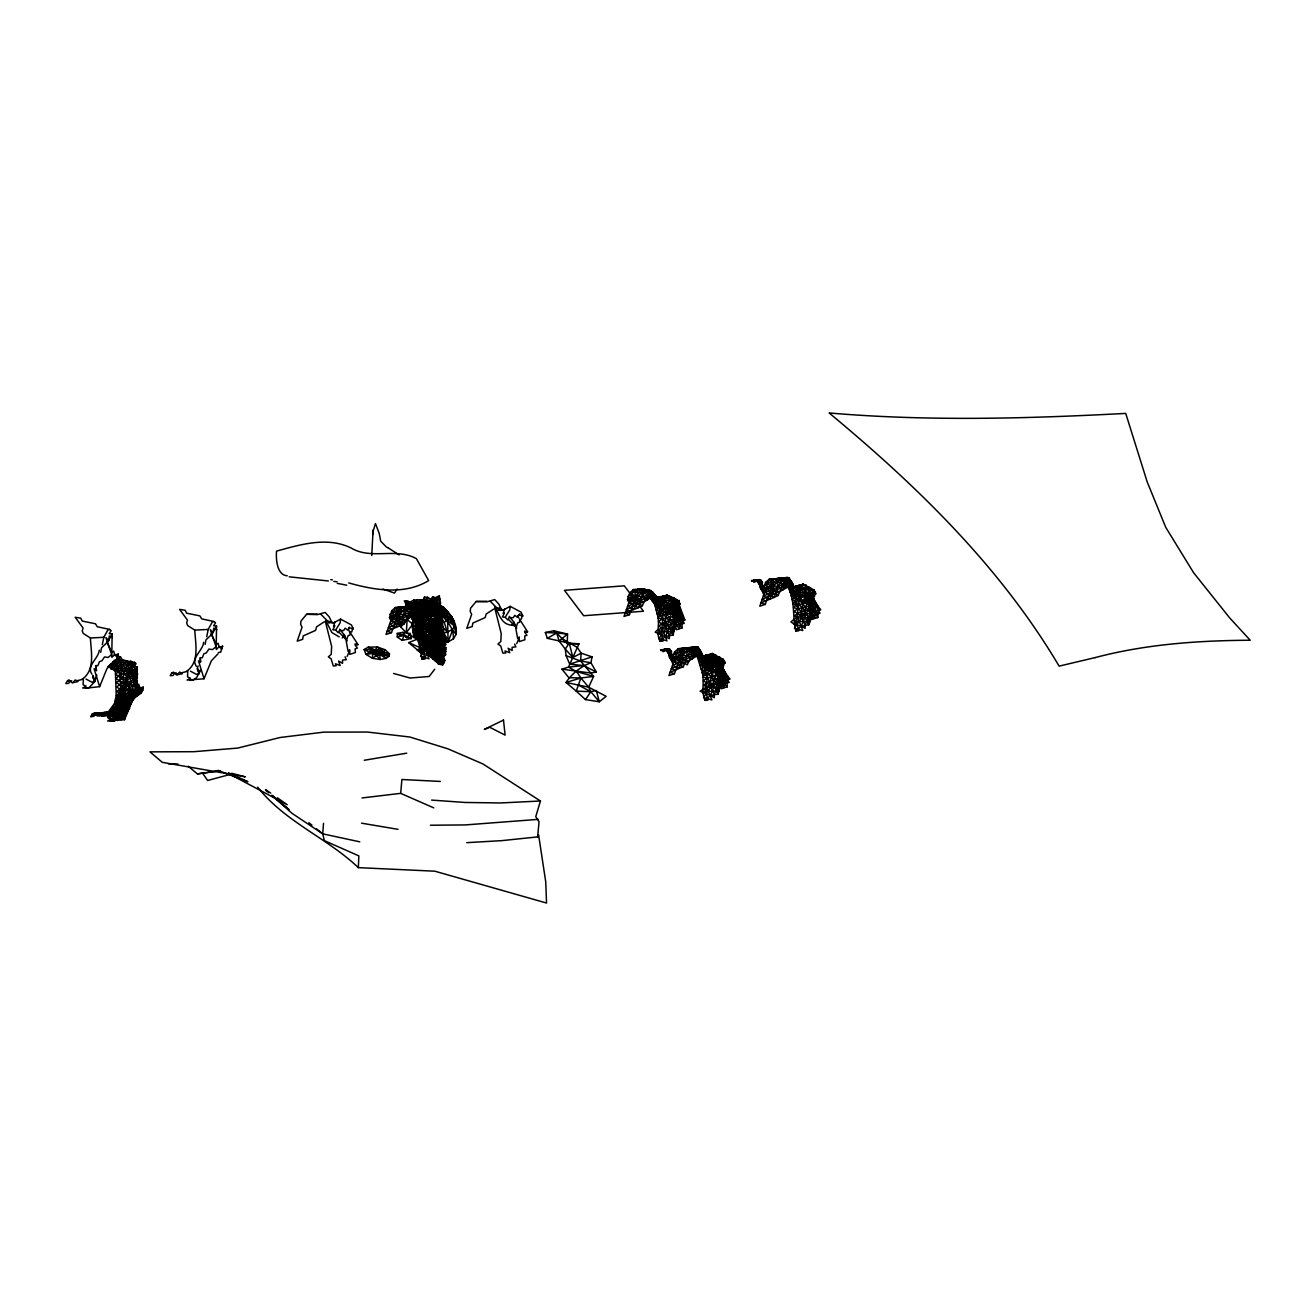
<?xml version="1.0" encoding="UTF-8"?>
<svg xmlns="http://www.w3.org/2000/svg" width="1316" height="1316" viewBox="0 0 1316 1316"><rect width="100%" height="100%" fill="white"/><g stroke="black" fill="none" stroke-linecap="round" stroke-linejoin="round"><path stroke-width="1.5" d="M116.137 655.829L117.947 658.674L126.533 660.813L132.242 666.126L137.127 666.982L136.749 688.005L131.929 693.845L131.929 701.724L124.592 719.704L107.632 721.02L118.802 714.539L119.986 711.364C107.418 698.533 129.396 682.724 130.136 667.903L124.23 662.754L120.463 656.832L117.585 656.174M679.994 604.126L677.773 600.557L674.598 605.393L665.205 595.786L654.973 599.175L652.177 597.579L651.617 592.644L648.722 591.69L642.34 605.738L638.408 607.679L628.9 602.465L627.469 599.718L629.788 592.693L633.391 589.617L641.698 588.959L648.804 590.144L652.687 592.266L651.009 599.257L660.319 609.834L665.666 612.73L670.716 609.785L675.634 610.476L665.189 600.228L667.245 595.194L665.205 595.786L665.189 600.228L662.442 605.409L665.041 608.058L669.268 601.067L670.157 596.444L667.245 595.194L651.009 599.257L650.351 597.234L656.552 599.01C663.379 594.223 673.249 595.819 678.99 601.659L679.994 604.126L673.282 601.231L667.245 595.194L654.973 599.175L650.351 597.234M114.13 720.888L110.478 721.283L118.802 714.539L107.764 715.361L100.789 712.861L96.94 713.042L93.683 716.398L90.771 716.644L92.153 714.127L96.94 713.042L110.988 712.104L110.478 721.283L124.971 718.01C122.997 706.758 126.089 693.91 136.502 687.758L138.624 694.716L122.092 706.659L119.559 714.835L113.637 721.102L115.413 714.637L110.988 712.104L92.762 713.617L104.523 715.394L117.321 715.46L113.637 721.102L125.448 715.624L120.052 706.347L119.082 701.806L124.642 708.255L129.478 708.469L126.813 693.927L129.478 690.028L142.654 690.209L143.181 687.133L136.831 689.041L130.893 670.667L133.804 673.595L137.144 681.672L135.449 685.274L138.986 693.466L138.624 694.716L132.505 697.069L123.359 716.743L120.562 698.664L129.971 696.855L134.545 698.105L135.383 695.177L142.029 690.16L143.181 687.133M660.089 641.287L665.435 636.368L674.845 616.266L672.525 614.111L665.666 612.73L668.594 609.423L671.654 612.68C668.364 621.629 666.373 631.762 658.642 638.441L666.965 640.826L662.03 628.324L663.297 610.476L657.013 613.717C660.714 622.715 655.45 632.733 660.089 641.287L663.001 641.089L660.648 631.762L664.695 625.692L666.587 613.947L668.594 609.423L666.62 607.334M416.563 635.743L414.721 636.829L419.919 637.388L421.301 639.56C429.493 637.405 449.085 647.225 427.289 637.783L421.087 637.306L416.267 638.507C419.393 626.021 422.239 612.647 420.182 599.751L413.8 600.047L410.378 601.922L406.282 604.965L405.789 608.469L416.859 600.343L418.537 602.942L425.594 604.291C429.954 608.93 437.735 605.311 440.745 611.726L445.696 644.692C437.586 648.558 429.46 643.228 421.334 644.231L414.721 636.829L418.537 602.942L420.182 599.751L425.068 599.866L431.401 603.83L438.623 604.587L440.465 607.4L440.745 611.726L434.033 615.789L430.776 599.323L432.717 596.872L435.481 597.678L439.347 595.852L440.465 607.4L437.323 611.298C437.159 625.133 438.162 639.198 432.586 652.177C426.285 657.227 436.419 659.958 438.557 664.152L442.686 664.893L444.89 660.566L442.209 652.769L442.9 645.317L444.611 641.435C437.06 627.732 438.738 610.986 439.347 595.852M117.519 719.49L119.707 716.792L119.986 711.364L111.202 715.032L103.109 715.74L100.921 714.374L100.789 712.861L92.153 714.127L94.374 713.272L98.766 715.526C126.369 715.131 122.569 677.279 115.397 660.369L108.208 666.472L115.364 671.028L128.787 670.354L132.801 663.067L134.495 662.425L136.124 663.774C123.112 676.621 124.757 695.457 117.7 710.788L119.427 713.272L117.535 720.51M444.183 645.827L435.037 634.296L438.096 620.428L435.612 630.348L435.382 638.375L441.123 646.567L444.183 645.827L444.512 634.756L438.902 625.495L440.301 618.257L432.602 613.536L429.46 612.45L417.172 615.872L409.457 607.318L395.409 607.581L391.806 610.673L389.487 617.697L390.918 620.428L400.409 625.643L404.357 623.718L410.839 609.012L413.981 612.976L419.08 616.085L429.46 612.45L438.047 621.02L442.012 622.106L440.301 618.257L431.352 618.898L427.42 618.109L425.496 616.661L425.2 614.49L421.465 616.102L416.58 615.082L409.457 607.318L404.176 614.621L400.409 625.643L387.184 631.121L391.477 632.651L397.366 616.332L406.216 607.926L415.116 606.084L419.278 612.318L419.985 616.645L416.136 607.35L399.39 607.531L397.185 610.262L389.783 614.391L395.902 619.375L404.357 623.718M679.977 648.755L694.897 647.423L697.513 655.006L701.296 656.947L707.58 654.792L715.526 654.661L714.325 658.543L703.632 666.965L704.109 661.899L699.059 648.459L689.008 648.459L695.884 646.962L698.418 656.174L701.296 656.947L712.384 653.558L723.241 659.382L720 663.182L719.868 670.107L717.96 675.404L718.322 679.484L724.047 687.692L727.106 686.936L727.452 675.865L721.069 665.32L711.808 656.668L700.096 656.997L692.38 648.443L678.332 648.706L674.73 651.782L672.706 655.516L672.41 658.806L673.841 661.553L683.349 666.768L687.1 655.746L693.055 648.574L699.273 657.276L703.632 666.965L707.926 670.255L717.204 673.052L718.437 674.466L721.76 681.935L718.043 694.108L710.36 695.457L700.112 691.262L709.637 684.781L721.76 681.935C717.434 674.565 716.217 662.803 705.787 661.701L699.273 657.276L696.921 646.814L678.332 648.706L668.956 675.519L674.401 673.759L680.29 657.457L689.65 648.624L698.039 647.192C703.928 661.29 718.799 670.239 721.365 685.241L716.809 691.245L718.043 694.108C715.065 685.406 705.754 679.977 704.998 670.93C703.435 662.705 701.115 653.378 694.042 648.196L684.336 648.179L698.039 647.192L700.474 655.582L707.926 670.255L709.998 665.863L706.676 665.6L701.083 668.906C705.557 679.138 700.622 690.505 705.031 700.375L707.942 700.178L705.59 690.851L708.419 669.449L709.998 665.863L702.267 665.057L701.05 651.404L693.499 651.354L686.623 648.048L698.039 647.192L700.589 660.846C706.955 658.477 714.111 659.974 720.23 662.507L717.96 675.404L727.106 686.936M442.686 664.893L439.067 661.685C432.355 649.084 420.791 637.043 422.732 621.382L414.129 615.872L410.839 615.756C417.435 626.153 421.778 638.079 428.292 649.068L434.148 649.364L440.07 646.09L445.795 647.406L445.729 651.535L436.09 655.894L430.151 655.648L421.334 644.231L421.087 637.306L417.764 637.388L421.383 640.037L427.256 650.482L435.316 660.813L439.955 664.136L443.739 658.345L433.737 658.526L428.703 654.249L427.996 651.502L432.536 640.283L427.289 637.783L421.301 639.56L424.459 637.701L430.809 645.63L431.5 649.857L435.267 652.884L437.405 652.983L439.215 649.249L436.978 644.906L436.846 641.583L419.919 637.388L422.568 637.931M422.387 616.135L418.62 615.444L413.553 612.351L398.682 620.757L389.618 624.146L396.132 627.239L399.965 617.319L399.39 607.531L410.115 607.466L415.494 615.065L418.356 615.822L427.519 613.371L427.42 618.109L424.459 623.389L421.679 623.093L425.2 614.49L422.387 616.135C417.057 616.118 411.645 612.565 411.02 606.956L415.116 606.084L417.55 614.457L416.333 616.151C417.83 625.166 425.216 631.236 434.28 631.927L435.974 634.213L433.244 642.488L427.437 654.348L422.107 659.267C418.57 645.399 421.614 629.772 414.556 616.135L416.843 613.832M705.031 700.375L710.36 695.457L718.914 675.322L716.151 672.163L714.012 672.377L713.042 669.778L709.604 667.228L706.001 665.139L702.267 665.057L711.808 656.668L719.441 656.964L715.361 664.975L711.199 664.843L708.715 661.784L709.209 655.088L700.096 656.997L696.707 653.953L695.884 646.962L693.96 648.064L682.165 648.525L693.055 648.574L698.072 655.516L702.02 657.194L710.443 654.496L710.36 659.217L707.383 664.514L704.619 664.202L708.123 655.615L712.384 653.558L720.971 662.145L724.935 663.215L723.241 659.382L710.36 659.217L708.436 657.77L708.123 655.615L700.096 656.997L697.513 655.006L696.921 646.814L682.33 648.64L680.109 651.387L672.706 655.516L678.826 660.484L687.281 664.827L693.762 650.137L699.52 656.19L702.02 657.194L710.443 654.496L714.275 660.023L719.539 664.481L723.241 659.382L724.935 663.215M792.709 589.338L794.338 587.314L788.876 577.856L780.47 579.287L771.127 588.104L765.221 604.422L760.928 602.893L774.17 597.415L777.937 586.393L783.217 579.089L790.916 587.643L801.28 585.143L801.181 589.881L798.203 595.161L795.44 594.865L798.96 586.262L803.221 584.205L814.061 590.029L815.772 593.861L799.552 592.447L797.43 590.835L797.611 587.051L795.226 587.874L788.893 586.163L783.217 579.089L769.153 579.353L765.55 582.445L763.247 589.469L764.678 592.2L774.17 597.415L778.118 595.49L784.583 580.784L787.741 584.748L792.841 587.857L798.96 586.262L799.552 592.447L802.036 595.506L806.198 595.622L807.777 593.22L810.261 587.61L807.399 587.232M403.551 608.913C416.152 597.003 440.893 598.435 449.2 614.605L449.299 617.928L447.621 620.708L448.114 641.961L442.587 643.096M810.853 610.953L809.685 621.497L807.646 621.892L808.879 624.771L812.186 615.904L810.228 613.305L800.473 615.444L793.828 619.392L790.949 621.925L793.729 623.85L801.197 626.12L808.879 624.771L803.615 614.885L795.933 605.261L792.775 603.468L799.256 600.096L796.427 621.514L798.763 630.841L795.851 631.022C792.331 617.171 795.374 601.544 788.3 587.907L790.965 588.943M90.771 716.644L95.015 714.341L97.631 716.085L100.065 713.058L108.307 712.186L107.846 714.473L114.443 717.236L116.959 716.513L119.427 713.272L102.977 714.637L107.04 712.367L117.683 709.785L117.469 696.378C124.938 697.694 129.939 688.416 137.489 691.591L131.518 674.763L137.374 670.683L134.248 669.071L132.85 678.184L136.963 685.307L142.654 690.209L141.223 693.154L138.624 694.716L142.654 690.209M117.321 715.46L107.879 712.4L107.764 715.361L104.523 715.394L104.112 712.598L111.268 715.345L110.988 712.104L107.846 714.473L108.109 717.796L111.054 719.194L117.239 718.47L119.707 716.792L124.971 718.01L121.269 711.101L121.335 708.37L124.74 704.586L131.255 703.797L129.478 690.028M135.449 685.274L138.723 684.205L141.223 693.154L124.494 694.618L126.731 704.932L126.764 713.305L119.707 716.792L123.572 710.953C126.533 696.608 124.115 681.639 130.136 667.903L116.433 668.791L108.208 666.472M435.399 633.16L437.307 621.382L436.122 632.19L436.879 644.61L439.429 639.329L437.077 622.057L438.623 647.669L441.123 646.567L441.666 634.657L441.633 630.529L439.133 628.834M692.38 648.443L696.477 653.476L695.341 656.668L690.077 651.881L689.156 649.035L693.96 648.064L694.667 650.449L697.25 651.519L705.409 668.758L713.946 665.814L724.557 671.637L724.047 687.692L721.563 688.778L722.352 680.454L721.069 665.32L710.492 661.323L701.28 663.017L700.046 649.94L691.229 649.594L694.519 647.324M817.943 617.599L813.173 611.101L812.4 600.047L810.409 596.411L811.067 593.154L809.143 610.147L814.867 618.339L817.943 617.599L818.272 606.528L812.663 597.267L814.061 590.029L801.181 589.881L799.256 588.433L800.029 585.752L790.916 587.643L783.875 579.237L773.15 579.303L770.946 582.034L763.543 586.163L769.663 591.147L778.118 595.49M137.127 666.982L132.998 674.68L124.23 683.201L124.576 686.524L123.062 690.193L114.986 703.369L117.7 710.788L113.637 712.088L109.014 710.837L114.492 703.567L116.236 695.572L120.611 693.318L122.914 690.094C125.267 680.504 121.088 672.772 115.117 665.962L115.183 663.955L113.077 661.635L122.059 664.86L131.567 665.32L126.287 678.398L125.415 682.362L126.566 685.027C127.422 694.338 118.44 699.75 117.996 708.518L107.04 712.367L118.243 711.66L116.943 707.301L137.489 691.591M444.89 660.566L438.491 660.698L430.217 656.125L436.978 644.906L432.536 640.283L428.917 642.784L436.517 642.159L428.325 639.477L427.371 642.603L437.192 641.451L427.371 642.603L425.89 639.592L432.536 640.283L439.199 644.988L435.267 652.884L431.352 657.408L438.212 658.576L437.405 652.983L430.776 654.776L428.522 654.414L428.374 652.654L426.647 651.765L430.217 639.543L434.806 649.035L438.442 652.243L430.102 653.213L425.956 651.091L425.134 647.275L427.289 637.783L427.272 639.066L424.295 639.708L424.459 637.701L422.781 646.649L425.134 647.275L439.199 644.988M376.557 655.615L378.136 652.341L379.88 652.769L380.011 659.497L372.379 658.296L365.996 654.365L364.137 649.594L368.233 647.143L377.297 646.995L385.045 649.726L389.487 653.871L389.092 656.355L385.769 658.444L380.011 659.497L376.557 655.615L364.137 649.594L385.045 649.726L383.63 652.226L384.42 654.397L389.092 656.355L382.462 654.99L376.557 655.615L372.379 658.296L372.724 653.855L377.297 646.995L383.63 652.226L389.487 653.871L382.462 654.99L378.959 651.617L368.233 647.143L370.684 650.252L376.212 652.917L383.63 652.226L369.697 651.963L365.996 654.365L376.212 652.917L380.538 650.071L384.42 654.397L378.959 651.617L369.697 651.963L370.684 650.252L374.517 651.502L376.212 652.917L376.557 655.615L378.959 651.617L376.212 652.917M419.969 652.078L422.666 649.742L423.916 646.189L425.496 628.324L419.014 631.696L422.173 633.49L429.855 643.129L435.119 652.999L427.437 654.348L423.555 653.558L417.188 650.153L426.713 643.672L436.468 641.534L437.422 638.819M413.8 600.047L412.977 606.61L421.005 611.43L427.782 612.779L430.102 611.2L435.234 601.248L435.481 597.678C429.246 603.501 426.499 615.674 416.333 616.151L412.961 605.854L395.409 607.581L386.032 634.411L391.477 632.651M124.494 694.618L121.319 702.448L115.545 699.701L123.951 695.95L122.898 694.091L122.849 686.837L128.935 684.254L133.607 679.105L137.39 677.625L129.692 673.233L128.787 670.354L122.059 664.86L117.947 658.674L120.463 656.832M466.752 842.668L501.939 840.628L537.635 836.894L538.589 834.772L545.729 881.835L546.551 903.039L434.839 871.192L358.347 867.639L358.857 855.893L324.345 840.628L322.733 833.834L323.522 823.306M437.307 623.225L435.02 622.649L422.485 627.65L422.864 620.576L416.333 616.151L413.997 605.705L401.413 607.071L411.974 606.298L414.589 613.898L417.172 615.872L424.657 613.684L432.602 613.536L431.352 618.898L427.058 626.038L424.459 623.389L423.851 615.279L421.465 616.102L416.58 615.082L410.839 609.012L403.453 611.216L397.185 610.262L395.409 607.581M666.274 605.755L662.442 605.409L661.833 597.3L662.902 596.839L663.692 602.744L666.274 605.755L678.727 603.83L684.846 619.935L677.641 621.333L673.035 616.316L678.76 601.544C672.312 596.164 662.326 594.273 654.973 599.175L651.897 596.855M715.526 654.661L714.275 660.023L709.982 667.146L707.383 664.514L706.774 656.404L704.389 657.227L698.072 655.516L694.667 650.449L694.897 647.423L684.665 648.525M715.361 664.975L710.36 659.217L712.384 653.558L701.28 663.017L704.109 661.899L707.547 662.705L706.676 666.077L710.936 671.292L716.101 669.433L718.437 674.466L717.664 682.938L720.23 685.784L720.74 676.967L717.236 667.179L706.166 657.803L698.418 656.174L699.059 648.459L693.499 651.354L697.48 657.26L701.083 668.906C709.324 673.463 716.611 681.507 718.865 690.851L716.809 691.245L717.055 688.696L721.76 681.935M437.109 639.181L435.941 649.726L433.885 650.137L435.119 652.999L438.425 644.133L434.329 638.244L427.289 639.839L420.709 643.919L423.916 646.189L427.437 654.348L431.385 656.618L431.352 653.394L426.713 643.672L420.462 639.675L423.982 637.059L435.974 634.213L433.227 631.055L431.072 631.252L430.118 628.67L431.023 624.705L435.514 633.341L434.757 632.173L436.09 631.285L434.313 626.054L432.158 624.212L439.988 626.778L439.429 639.329L446.864 637.915L444.512 634.756L441.732 633.901M718.322 674.269L718.536 671.456L721.826 669.4L722.122 660.945L719.441 656.964L717.055 661.29L717.96 663.774L722.912 667.886L722.352 680.454L729.788 679.023L727.452 675.865L719.03 672.41L716.101 669.433L714.012 672.377L712.959 669.038L709.587 668.413M765.221 604.422L759.793 606.183L769.153 579.353L779.648 578.366L785.734 578.069L793.104 595.72L796.229 599.422L805.902 595.984L813.732 598.533L812.383 619.441L814.867 618.339L815.41 606.429L815.394 602.3L812.877 600.606M108.109 717.796L113.571 713.091L98.766 715.526L103.109 715.74L114.755 710.854L117.7 710.788L116.943 707.301L118.243 711.66L107.287 715.295L100.987 715.509L104.523 715.394M409.161 616.398L407.121 619.639L406.348 632.683L413.915 637.503L422.749 641.122M670.091 597.382L670.157 596.444M718.322 679.484L721.777 673.463L724.557 671.637L717.681 673.282L718.865 690.851L708.469 691.295L703.007 688.729M433.655 633.309L433.951 629.344M815.476 605.673L818.272 606.528L820.608 609.686L813.173 611.101L808.797 606.067L811.067 593.154M650.499 593.993L650.746 590.604L637.224 589.436L649.249 590.456L651.815 591.608L650.844 595.358M654.792 599.043L654.167 603.666L663.001 597.464L658.099 597.596L651.996 600.705L654.99 597.513L652.687 592.266L645.843 589.716L639.395 589.091L646.32 589.7L652.127 591.953L653.904 594.766L651.996 600.705L657.326 599.504L660.698 602.218L655.549 605.327L655.812 601.955M654.973 599.175L663.955 596.329L663.445 598.681L665.189 600.228L677.773 600.557L679.188 602.465L674.236 612.532L674.861 626.63L677.641 621.333L679.944 607.811L674.993 606.479L673.134 604.439L679.04 604.932C677.296 612.417 674.878 622.419 682.165 627.847L676.621 629.69C670.749 622.55 687.445 577.592 673.381 615.181M425.89 639.592L430.184 639.444L426.516 640.415L421.334 644.231L418.34 637.536L412.714 631.664L414.014 612.285L416.859 600.343M121.072 719.671C127.619 709.242 129.889 696.427 128.935 684.254L125.76 679.336L128.787 670.354M128.507 671.818L127.405 676.325L137.144 681.672L129.527 687.955L119.016 694.157L118.687 706.873L114.492 703.567L122.618 699.224L116.236 695.572L115.364 671.028L110.429 664.317L115.117 665.962L118.588 665.616L122.059 664.86L126.533 660.813L134.495 662.425L134.66 670.765L137.604 674.121L135.071 677.773L134.232 681.902L141.223 693.154L131.929 693.845L114.986 703.369L118.588 706.034L126.583 708.979L128.195 710.969L116.959 716.513M125.448 715.624L121.615 713.765L121.187 711.249L131.929 701.724L134.545 698.105L135.153 693.894L133.755 690.884L124.23 683.201L126.978 681.359L126.287 678.398L127.274 677.74L122.339 670.255L112.304 663.363L118.588 665.616L125.563 670.074L127.701 674.137L126.566 685.027L122.849 686.837L131.929 693.845M444.578 636.845L442.456 637.766L439.083 636.418C433.046 638.902 427.174 644.462 425.956 651.091L435.909 652.308L445.729 651.535L445.433 652.868L437.192 657.095L431.335 656.832L437.208 649.989L439.083 636.418L442.834 630.529L435.464 621.777M388.467 548.163A15.611 8.57 18.2 0 1 386.114 546.699L380.669 541.139L379.682 535.875A71.59 38.378 18.9 0 0 379.074 533.046L375.471 523.538L372.987 531.68L371.754 555.516M418.537 602.942L412.977 606.61L410.099 605.179L410.378 601.922L404.325 600.836L406.282 604.965L407.894 600.968L407.17 608.222M433.786 807.876L400.673 793.351L401.906 779.5L440.317 781.441M633.391 589.617L624.014 616.431L629.459 614.671L635.348 598.352L635.036 592.052L633.391 589.617L649.249 590.456L652.687 592.266L651.14 595.572M537.635 836.894L539.034 821.776L535.76 816.66L540.448 801L483.054 764.02L447.983 748.853L409.802 737.009L367.411 732.041L323.703 732.14L280.094 737.503L237.686 748.08L193.896 751.699L149.975 751.864L162.279 762.326L245.253 776.851L231.698 773.265M720 663.182L721.415 684.139L719.803 685.718L718.98 669.351L720 663.182L717.055 661.29L711.397 663.544L707.926 670.255M717.96 675.404L724.59 661.257L722.122 660.945L719.836 667.327L729.196 682.461L721.415 684.139M813.732 598.533L812.4 600.047L820.016 613.124L817.68 613.963L809.801 600.014L810.837 593.829L812.235 614.786L810.623 616.381C811.215 608.502 806.379 597.612 815.278 592.842L815.41 591.92L812.943 591.591L814.061 590.029L810.36 595.128L805.112 590.67L801.28 585.143L790.916 587.643L787.527 584.6L786.705 577.625L775.173 578.843L786.705 577.625L789.238 586.837L798.779 587.035L792.117 593.68L791.755 590.029L788.07 582.165L787.741 577.477L777.46 578.711L784.879 578.843L770.798 579.418M432.717 596.872L435.185 610.904L434.033 615.789L436.451 618.668L438.787 617.599L441.074 616.299L437.323 611.298L435.234 601.248L430.776 599.323L425.594 604.291L421.005 611.43L425.019 615.263L418.356 615.822L414.589 613.898L413.997 605.705L402.844 607.959L396.708 613.865L389.487 617.697M689.683 648.212L685.768 649.084L679.632 654.99L672.41 658.806M795.851 631.022L801.197 626.12L809.735 605.985L808.024 603.699L796.229 599.422L796.624 592.348L790.094 587.923L791.311 586.229L788.876 577.856L776.605 579.731L770.452 585.636L763.247 589.469M372.987 531.68L372.757 534.411L373.267 529.641M786.211 578.514L788.876 577.856L788.35 585.669L792.117 587.594L798.401 585.455L806.346 585.307L805.112 590.67L800.819 597.809L798.203 595.161L797.43 590.835L801.28 585.143M102.303 644.692L103.816 637.306L107.83 630.002L109.508 629.377L111.153 630.709L109.162 633.687L112.156 633.917L111.778 654.957L105.922 637.602L108.817 640.547L109.277 636.006L112.403 637.635M206.711 636.796L208.224 629.426L212.238 622.123L213.932 621.497L215.561 622.83L213.57 625.791L216.564 626.038L216.186 647.077L210.33 629.722L213.241 632.667L213.686 628.127L216.811 629.739M335.629 630.101L338.228 632.749L339.446 630.446L343.608 630.561L345.203 628.16L347.769 630.068L349.217 627.732L353.181 628.801L351.471 624.968L340.63 619.145L340.186 622.748L335.629 630.101L332.866 629.805L334.856 625.758L333.524 626.219L335.021 621.991M433.638 615.46L436.517 615.839L432.438 623.85L427.42 618.109L429.46 612.45L417.172 615.872L413.783 612.828L412.961 605.854L406.216 607.926L407.154 610.772L412.401 615.543L416.169 614.111L419.475 615.592L413.981 612.976L412.286 610.805L395.902 619.375L390.918 620.428L396.708 613.865L397.185 610.262M444.611 641.435L441.271 640.941L434.708 642.751L427.733 640.81L419.639 640.81L418.406 640.004L418.34 637.536L420.298 632.848L425.693 627.567L429.625 626.301L432.158 623.652L430.464 638.622L432.832 647.9L437.241 654.545L433.112 658.905L437.915 660.27L436.912 662.409L434.346 659.349L437.883 656.618L430.217 656.125L428.703 654.249L430.102 653.213L430.135 651.058L428.522 646.304L423.407 643.228M505.196 617.286L507.811 619.935L509.029 617.632L513.191 617.747L514.786 615.345L517.352 617.253L518.784 614.917L522.765 616.003L521.054 612.154L510.213 606.347L509.769 609.933L505.196 617.286L502.432 616.99L504.439 612.96L503.107 613.42L504.604 609.176M806.198 595.622L801.181 589.881L803.221 584.205L792.841 587.857L788.893 586.163L784.78 578.727L773.002 579.188L785.734 578.069L785.487 581.113L788.07 582.165M432.586 652.177L428.522 654.414L437.241 654.545L439.182 651.864L445.433 652.868L445.63 654.776L438.491 660.698L434.527 660.023L438.935 653.888L443.673 634.279L440.547 632.634L432.158 623.652M695.341 656.668L688.367 661.224L680.29 657.457L680.109 651.387L678.332 648.706M770.946 582.034L777.197 582.988L784.583 580.784L787.741 584.748L793.235 587.364L789.929 585.883L779.204 591.887L771.127 588.104L770.946 582.034L769.153 579.353M125.596 689.568L121.894 689.403L120.069 705.129L112.831 706.692L117.996 708.518L115.347 701.099L130.333 705.87L128.935 704.817M415.132 614.391L419.08 616.085L427.519 613.371L431.352 618.898L436.599 623.356L440.301 618.257L441.518 621.07L437.652 622.665L439.182 619.82L441.65 620.149L440.646 625.116L436.896 626.219L436.04 628.242L443.936 642.192L446.256 641.353L438.639 628.275L439.988 626.778M421.005 611.43L414.129 615.872L411.48 619.112L414.375 618.849L428.654 630.561L434.708 642.751L430.168 646.715L422.781 646.649L427.733 640.81L429.625 626.301L429.016 622.83M426.713 643.672L430.036 627.913L435.974 634.213M714.275 694.503L709.637 684.781L712.959 669.038L708.419 669.449L701.938 672.805L705.096 674.598L716.151 672.163L712.795 684.238L703.583 697.529L711.907 699.915L706.84 687.297L703.632 685.044L710.212 680.948L720.823 678.595L714.275 694.503L714.308 697.727L710.36 695.457M800.473 615.444L803.78 599.685L809.735 605.985L797.726 608.831L794.222 611.447L800.473 615.444L805.112 625.149L805.129 628.39L801.197 626.12L797.66 617.961L794.453 615.691L801.033 611.611L808.09 610.015L810.228 613.305L805.112 625.149M675.355 621.152L675.93 626.136C669.795 631.285 660.352 625.33 655.187 632.173L669.367 638.638L669.334 635.414L664.695 625.692L658.444 621.711L662.096 619.014L674.845 616.266L671.654 612.68L668.956 613.963L668.89 610.344L660.945 605.673L656.931 606.873L660.698 602.218L660.319 609.834L670.255 606.051L674.368 608.206L679.944 607.811L673.035 616.316L673.381 620.395L679.105 628.587L681.326 611.595L677.526 610.854M416.136 607.35L415.494 615.065L423.242 616.694L417.666 619.737L415.116 606.084L399.241 607.416L411.974 606.298L411.727 609.341L414.326 610.394L415.856 612.763L418.356 621.909L419.31 621.02L419.343 623.949L421.005 623.981L420.692 625.84L423.078 624.014L430.118 628.67L434.774 628.11L431.023 624.705L436.534 625.857L440.827 628.472L435.382 638.375M796.838 595.786L793.104 595.72L796.624 592.348L792.117 593.68L793.055 592.792L794.453 597.612L796.838 595.786L809.735 605.985M106.547 641.715L111.992 652.259L113.752 651.157L114.673 655.22L118.21 654.085L116.252 660.106L113.998 660.418M210.955 633.818L216.4 644.363L218.16 643.261L219.081 647.34L222.618 646.189L220.66 652.21L218.407 652.522M675.437 602.284L678.678 602.498L674.483 614.276L677.131 617.977L674.828 622.6M655.878 595.753L654.595 596.362L658.033 598.106L650.449 592.233L655.829 596.049L653.542 593.351L641.698 588.959C645.778 590.374 656.618 591.855 654.99 597.513L653.542 593.351L648.804 590.144L635.036 589.667L650.746 590.604L652.177 597.579L653.904 598.517L657.145 598.994L665.205 595.786L659.678 605.113L662.442 605.409M100.723 652.292L101.529 647.768L108.011 641.632L112.156 633.917M205.132 644.412L205.938 639.889L212.435 633.736M124.362 690.406L126.007 688.761L116.269 682.56L123.112 678.069L125.793 667.738L128.672 663.215L130.827 660.945L132.801 663.067C130.712 673.529 134.528 684.155 138.986 693.466L136.535 696.46L131.929 696.789L120.611 691.871L121.088 693.581L122.898 694.091L125.217 692.529L124.362 690.406L121.894 689.403L122.618 692.397L120.924 699.783L122.092 706.659M545.367 632.535L556.734 632.996L562.162 638.786L577.296 647.423L581.146 653.197L592.035 656.849L590.966 662.77L596.263 672.032L590.637 673.068L561.948 669.137L568.841 677.707L580.882 677.987L593.598 676.408L588.663 687.182L590.835 691.69L599.306 701.773L606.166 696.345L588.663 687.182L566.028 682.478C571.818 673.759 581.03 666.274 590.966 662.77L580.57 661.01L566.094 655.664L565.304 649.101L559.07 641.007L556.734 632.996L553.756 630.792L545.367 632.535L547.292 638.326L569.219 643.096L578.974 643.853L568.512 667.097L561.948 669.137M711.94 657.161L719.441 656.964L720.592 663.79L724.458 662.178L723.57 666.225L719.836 667.327L718.98 669.351L719.046 673.298L721.694 677.066L719.77 681.688M96.808 675.141L94.588 681.787L88.665 688.054L82.661 687.972L86.083 686.146L83.122 684.748L83.336 679.138L77.118 680.717L75.094 679.994L72.66 683.02L70.044 681.293L68.695 683.349L65.8 683.58L67.182 681.063L69.403 680.224L67.79 680.569L71.771 680.882M675.486 624.294L673.101 635.019L665.435 636.368M123.951 695.95L116.598 691.426L126.566 685.027L115.857 678.382L121.549 674.006L122.059 664.86M85.507 688.235L99.621 686.656L106.941 668.676L113.653 661.652M182.414 673.693L178.203 674.582L176.179 673.002L172.199 672.69L173.811 672.328L171.59 673.183L170.208 675.7L173.12 675.47L174.452 673.397L177.068 675.141L179.502 672.114L181.526 672.838L187.744 671.259L187.546 676.852L190.491 678.25L187.069 680.076L204.029 678.776L211.366 660.797L218.061 653.772M432.207 615.263L432.602 613.536M805.968 587.035L806.346 585.307M713.042 669.778L713.946 665.814L717.96 663.774L720.23 664.333M803.879 600.441L804.783 596.477L811.627 599.767L807.415 595.095L805.902 595.984L808.073 597.826L809.85 603.057L808.501 603.945L809.274 605.113L804.783 596.477L808.518 599.882L803.879 600.441L801.773 601.955L800.408 599.076L798.746 600.902L797.924 598.122M418.011 618.257L417.666 619.737L420.1 615.658M656.931 606.873L659.053 605.952L658.51 608.337L660.945 605.673M723.142 672.18L723.751 669.581L707.942 656.371L705.705 655.417L700.096 656.997M791.755 590.029L791.41 591.509L797.71 590.407M809.143 610.147L814.571 600.228L810.294 597.629L808.073 597.826M444.611 637.75L448.114 641.961L453.428 638.803L456.142 634.312C457.869 618.865 445.844 608.963 433.786 602.383L431.122 613.782L425.792 611.052L423.012 607.367L422.962 605.607L425.561 603.139L430.809 602.728L438.096 618.158M122.322 712.976L123.622 701.971L126.813 693.927M133.097 690.489L133.179 699.849L121.006 703.205L120.052 706.347L121.269 711.101M93.025 675.453L92.729 677.724L94.456 680.224L92.35 682.412L86.001 679.056M665.666 612.73L665.847 605.245M671.769 652.078L670.782 650.597L662.655 649.791L669.762 649.331L670.995 654.2L670.14 658.313L671.719 660.977L669.762 649.331L660.55 649.841M762.606 582.725L761.619 581.244L753.492 580.438L760.599 579.994L761.849 584.847L760.977 588.976L762.573 591.641L760.599 579.994L751.387 580.504M779.829 579.106L787.741 577.477L790.11 582.725L789.238 586.837L797.003 588.466L790.834 589.502L789.88 579.122L793.729 588.417L793.022 584.09L789.008 582.379L790.883 580.586L791.311 586.229L793.022 584.09M417.172 615.872L426.269 613.98L425.792 620.675L428.276 623.735L432.438 623.85M653.904 598.517L661.833 597.3L660.336 601.544L661.668 601.083L662.902 596.839L659.398 598.5L653.904 598.517L651.831 593.796L647.357 590.637L637.405 589.683L627.765 596.428L633.884 601.379L642.34 605.738M424.755 614.588L425.792 611.052L436.682 604.57L439.248 604.62L440.35 607.449L439.857 612.779L447.424 617.615L452.984 623.175L455.978 628.933L451.503 616.283L443.92 607.597L433.803 603.402L428.078 601.116L417.534 602.366L411.25 603.649L405.015 608.124M706.84 687.297L717.829 686.936L721.365 685.241L708.419 669.449L706.676 665.6L707.547 662.705L698.895 661.191L703.517 656.651L695.654 653.756L700.046 649.94M401.874 623.587L400.804 627.123L406.348 632.683L415.856 619.902M448.114 641.961L454.185 625.758L454.053 621.185L447.358 611.035L439.133 606.15L423.982 609.242L418.653 611.775M717.055 688.696L719.079 687.544L720.346 683.366L718.816 681.046L717.681 673.282L723.438 680.536L727.452 675.865L721.694 677.066M588.663 687.182L580.882 677.987L566.028 682.478L576.244 691.13L590.835 691.69L596.345 690.489L599.306 701.773L585.472 699.602L576.244 691.13L580.882 677.987L576.622 671.604L568.512 667.097L583.547 665.551L596.263 672.032M673.035 616.316L679.04 604.932L674.993 606.479L671.67 605.294L675.634 610.476M444.512 634.756L438.754 635.957L436.846 640.579M818.272 606.528L812.515 607.729L810.607 612.351M445.696 644.692L441.271 640.941L435.349 630.792L431.829 629.821L423.078 633.49L419.639 640.81M729.788 679.023L725.28 677.954L719.457 666.965L719.918 665.633L721.069 665.32L718.98 669.351L726.86 683.3M810.294 597.629L810.738 596.296L805.408 592.792M119.986 711.364L118.621 715.328L115.578 718.388M431.352 653.394L436.468 641.534M423.851 615.279L422.354 619.523L427.519 613.371M706.774 656.404L705.277 660.632L710.443 654.496M797.611 587.051L796.114 591.279L797.43 590.835M650.844 594.322L651.815 591.608L648.804 590.144L640.941 590.308L628.9 602.465L633.884 601.379L650.269 593.335L655.434 598.237L659.398 598.5L665.205 595.786M409.457 607.318L413.553 612.351L412.401 615.543L401.544 622.172L388.417 627.567L392.069 629.163M783.217 579.089L787.297 584.123L786.162 587.314L782.395 584.715L779.977 579.698L784.78 578.727M809.159 604.932L815.278 592.842L814.324 591.624M118.243 711.66L116.318 706.61L122.898 694.091M669.334 635.414L674.532 623.554L663.297 610.476M433.786 602.383L431.023 609.16L421.794 607.104L413.043 606.824L405.657 608.321L411.25 603.649L422.666 600.935L433.803 603.402M648.212 590.275C641.928 593.121 640.612 601.626 638.408 607.679L625.166 613.157L629.459 614.671M673.381 620.395L679.138 613.207L680.52 609.555M430.776 599.323L427.486 597.267L424.443 597.135L421.136 603.912L415.363 608.058M118.21 654.085L117.042 657.112L115.101 654.348L111.909 657.342L111.515 654.694L108.126 657.441L104.507 656.964L101.842 660.879L99.523 661.57L97.861 665.649L95.575 665.616L96.035 670.157L94.094 668.742L99.621 686.656M222.618 646.189L221.466 649.232L219.509 646.469L216.334 649.462L215.939 646.814L212.534 649.561L208.915 649.084L206.25 652.983L203.931 653.674L202.269 657.77L199.999 657.72L200.443 662.261L198.502 660.862L204.029 678.776M99.259 650.153C98.585 658.658 85.968 665.797 91.972 674.253M203.667 642.274C202.993 650.778 190.376 657.901 196.38 666.373M431.105 614.885L436.188 604.011L437.669 596.576L440.728 603.172L438.623 604.587L435.185 610.904L432.931 611.348L421.038 607.581L410.378 601.922M402.17 640.349L404.176 635.299L397.317 633.424L397.251 637.026L402.17 640.349L411.316 638.523L410.312 633.522L402.778 632.354L397.317 633.424L411.316 638.523L404.176 635.299L397.251 637.026L402.63 634.46L406.94 637.635L410.312 633.522M723.504 660.977L719.836 667.327L720.23 662.507L715.131 656.388L711.166 654.677L705.705 655.417L703.024 656.783L700.589 660.846L703.517 656.651M815.41 591.92L811.791 592.792L803.221 584.205L793.861 587.43L791.41 591.509L790.735 587.265M654.299 599.027L652.917 602.054L661.224 598.829L658.099 597.596L654.167 603.666M121.006 703.205L122.832 698.697L124.74 704.586M347.111 656.437L349.595 650.844M516.695 643.623L519.178 638.03M676.473 625.051L684.254 623.373L676.786 608.584L678.398 602.662L675.305 602.366M198.124 665.929L197.104 668.841L198.864 672.328L198.239 673.595L196.758 674.532L190.425 671.16M380.916 651.387L380.489 652.391L385.769 658.444L377.906 653.032M661.833 597.3L659.481 598.451L651.568 594.783L650.4 597.579L647.242 600.08L626.416 609.588L630.068 611.2M212.978 632.437L216.564 626.038M397.004 589.075L394.487 593.072L382.89 589.025M677.74 610.542L679.55 606.396L674.993 606.479L674.368 608.206L668.808 606.396L668.89 610.344M678.398 602.662L675.338 610.558L681.918 624.212L682.165 627.847M405.789 608.469L407.582 604.488L410.099 605.179M200.624 670.321L196.676 677.526L193.074 680.158L189.915 680.356M661.57 607.071L660.319 609.834L659.053 605.952M720.823 678.595L717.664 682.938L717.006 687.034L718.783 685.291L717.664 682.938L723.438 680.536M666.653 598.254L674.22 598.204L678.678 601.905L676.786 608.584M678.99 601.659L676.885 610.311L674.927 611.002M706.676 666.077L705.409 668.758L705.787 661.701M115.364 671.028L116.433 668.791M407.121 619.639L418.274 628.472L413.915 637.503L411.842 624.376L415.099 613.47L407.121 619.639L400.804 627.123L399.291 624.245M424.163 626.35L425.002 629.13L428.457 622.435M441.666 634.657L442.62 632.683L440.103 631.318M724.59 675.766L725.544 673.808L713.946 665.814M815.41 606.429L816.381 604.455L813.847 603.09M140.697 692.825L142.029 690.16L140.072 687.396L129.971 696.855L122.898 710.673L124.592 719.704M664.695 625.692L674.532 623.554L675.93 626.136L673.578 631.664L671.867 632.157L673.101 635.019L667.903 625.166L660.237 615.477L659.332 607.91L655.138 605.903L653.97 602.103M435.037 634.296L438.639 628.275M808.797 606.067L812.4 600.047M677.131 617.977L680.52 616.628L682.132 613.7M662.951 651.733L668.643 648.952L670.979 659.415L674.006 660.78M704.109 661.899L705.376 659.612L702.909 657.753L702.201 653.427L698.187 651.733M753.788 582.396L759.48 579.599L761.832 590.062L764.843 591.427M798.746 600.902L800.424 597.892L800.079 594.947M673.019 659.086L670.14 658.313L667.607 649.101L663.116 649.726L668.643 648.952L669.235 657.145L670.14 658.313L674.746 658.905L670.979 659.415L672.196 657.72L670.782 650.597L667.64 651.93L665.764 650.318L660.714 650.597M703.024 656.783L699.273 657.276L702.201 653.427L697.48 657.26L705.376 659.612L703.418 662.787L700.079 664.991L708.419 669.449M761.832 590.062L763.033 588.367L761.619 581.244L758.477 582.577L756.601 580.981L751.568 581.244M440.564 619.852L436.896 626.219M653.542 593.351L655.434 596.526L653.92 593.796L652.802 593.894L654.315 594.404M678.678 602.498L677.033 605.442L679.517 603.09L678.628 607.137L675.684 608.551M438.754 635.957L435.612 630.348L441.518 621.07L442.012 622.106M719.868 670.107L721.826 666.719L709.077 662.82L710.936 671.292L712.959 669.038M417.123 608.831L417.55 614.457L419.278 612.318L415.264 610.608L417.123 608.831L423.012 607.367L440.942 607.959L441.962 611.578L439.363 614.062L434.115 614.457L432.882 607.334L427.963 602.646L422.666 600.935L405.657 608.321M405.196 608.88L406.743 606.331L418.11 601.856L427.963 602.646M134.495 662.425C126.468 670.584 130.416 681.639 133.755 690.884M434.642 648.903L438.425 644.133L434.905 645.827L423.916 646.189M808.402 620.659L812.186 615.904L808.666 617.582L797.66 617.961M709.209 655.088L704.208 656.914L700.655 656.454L695.21 651.913L678.826 660.484L673.841 661.553L679.632 654.99L687.1 655.746L692.183 659.168L695.21 651.913L702.415 656.717M784.583 580.784L790.34 586.854L795.226 587.874L798.96 586.262L796.147 587.907L792.364 587.216L786.047 582.577L769.663 591.147L764.678 592.2L770.452 585.636L777.937 586.393L783.004 589.815L786.047 582.577L791.475 587.101L795.045 587.578L800.029 585.752M671.867 632.157L675.93 626.136M572.871 657.457L569.219 643.096L565.304 649.101L572.871 657.457L581.146 653.197L580.57 661.01L593.598 676.408L576.622 671.604M436.09 659.661L435.316 660.813L437.915 660.27L438.212 658.576L436.09 659.661L433.606 653.97L430.135 651.058L426.647 651.765M585.472 699.602L590.835 691.69L578.596 685.192M421.334 644.231L424.953 636.763L426.187 623.932L412.714 631.664M430.809 602.728L428.078 601.116L424.969 602.613L421.794 607.104L432.832 604.373L439.248 604.62M419.623 615.378L423.982 609.242M342.242 637.964L344.348 635.019L339.643 629.147M494.536 606.742C499.57 613.75 500.853 624.541 511.825 625.149L513.931 622.221L509.21 616.332M414.326 610.394L415.182 609.259M669.828 652.506L672.657 661.504L668.972 653.657L669.762 649.331L665.764 650.318M697.25 651.519L698.105 650.367M763.856 589.732L760.072 587.808L760.599 579.994L756.601 580.981M434.675 669.301L429.18 676.473L410.115 678.02L393.566 673.463M655.549 605.327L659.151 600.639L661.932 600.277M665.041 608.305L662.77 611.249L661.964 608.469M641.451 589.667L642.192 596.691L647.242 600.08L650.269 593.335L647.357 590.637M438.08 647.324L425.956 651.091L430.168 646.715L432.832 647.9L434.708 645.63L437.405 647.521L445.828 649.018L442.653 651.585L434.148 649.364M349.266 627.123L348.477 629.936L358.034 644.626L355.04 645.021L357.426 648.064L355.106 648.887L355.353 652.539L349.793 654.381L349.661 649.726L348.049 651.321L346.207 641.007L348.115 635.694L350.072 634.986L350.072 632.322L351.816 631.828L352.688 627.781L353.181 628.801M94.061 679.451L95.015 678.316L94.588 681.787L93.337 676.227M198.469 671.555L199.423 670.42L198.996 673.907L197.745 668.347M372.724 653.855L376.096 650.071M121.319 702.448L116.186 698.747L118.045 702.366L119.559 714.835L118.308 709.291L121.187 711.249L123.572 710.953L131.255 703.797L116.186 698.747L116.318 706.61L117.683 709.785L110.906 708.995L118.687 706.873M414.375 618.849L422.732 614.128L425.529 615.411L427.782 612.779L424.443 597.135M106.07 714.736L119.032 712.499M421.202 618.652L418.356 621.909L422.864 620.576L419.343 623.949L423.078 624.014M428.243 612.614L432.882 607.334L447.358 611.035L439.857 612.779L431.023 609.16L443.92 607.597L439.133 606.15M417.698 639.017L421.285 653.197L431.796 641.237L437.488 646.617L421.285 653.197L408.7 642.603L417.698 639.017L431.796 641.237M721.563 669.4L722.912 667.886L711.397 663.544M673.183 599.372L674.22 598.204L670.42 605.886L667.574 604.505M425.002 629.13L426.664 627.304L428.013 630.183L430.118 628.67M437.405 652.983L433.112 658.905L438.014 658.576L439.84 656.306L443.031 656.651M666.176 596.345L667.245 595.194M404.144 609.094L406.743 606.331L418.11 601.856L425.561 603.139L449.2 614.605L454.053 621.185C441.666 614.046 430.283 602.169 414.82 603.814L406.167 609.094M815.772 593.861L815.278 592.842L814.407 596.888L812.663 597.382L812.663 600.047L809.356 602.103L812.515 607.729M421.285 653.197L424.723 649.742L437.488 646.617M427.437 654.348L428.967 658.79L420.643 656.404L429.855 643.129L433.227 631.055L422.173 633.49L419.788 635.809L423.982 637.059M705.096 674.598L702.711 676.918L706.906 678.168L718.914 675.322M801.197 626.12L802.727 630.561L794.403 628.176L803.615 614.885L806.971 602.827L795.933 605.261L793.548 607.581L797.726 608.831M674.845 616.266L671.654 612.68L660.237 615.477L657.786 617.829L662.096 619.014M432.832 647.9L427.437 652.506L430.513 653.427L435.711 658.757M720.526 681.474L718.174 678.382L725.544 673.808M429.46 612.45L420.89 615.065M658.099 597.596L656.552 599.01L651.009 599.257L653.904 594.766L652.127 591.953M652.687 592.266L644.067 589.371L645.843 589.716M559.07 641.007L567.525 634.082L553.756 630.792M657.951 634.098L660.648 631.762L673.578 631.664C672.048 622.221 664.498 613.98 656.141 609.818L655.138 605.903L657.441 604.357M702.892 693.187L705.59 690.851M793.729 623.85L796.427 621.514L809.685 621.497C807.448 612.17 800.144 604.11 791.919 599.553L795.012 597.711L795.933 605.261M331.764 622.254L329.296 616.99L325.167 612.417L317.386 614.638L306.579 614.292L300.953 621.103L300.657 624.409L302.088 627.14L297.202 641.122L302.647 639.362L303.239 635.875L315.527 630.43L316.613 626.827L323.571 622.254L327.339 620.823L333.557 622.846L340.63 619.145M501.33 609.44L498.863 604.192L494.75 599.602L486.969 601.823L476.162 601.494L470.536 608.288L470.24 611.595L471.671 614.325L466.785 628.308L472.214 626.548L472.822 623.077L485.11 617.615L486.196 614.013L493.155 609.44L496.922 608.008L503.14 610.032L510.213 606.347M111.037 669.202L115.117 665.962M118.933 671.357L115.495 674.17L126.978 681.359L123.178 682.428L116.565 686.952L125.217 692.529L120.611 693.318M418.537 616.908L425.792 611.052M437.208 649.989L442.834 647.044M436.122 660.895L439.067 661.685L441.913 660.698L443.953 663.067L436.912 662.409M427.733 640.81L430.464 638.622L433.342 639.428L435.349 630.792L434.675 621.942M82.069 679.319C95.509 670.091 91.018 651.749 90.376 637.98L83.221 633.424L82.234 630.693L83.105 628.061L75.193 617.27L80.835 618.191L82.168 621.053L95.476 623.784L97.285 626.761L109.508 629.377M186.477 671.423C199.917 662.195 195.426 643.853 194.784 630.101L187.629 625.544L186.642 622.813L187.514 620.181L179.601 609.39L185.243 610.295L186.576 613.157L199.9 615.904L201.693 618.882L213.932 621.497M418.258 611.035L423.012 607.367L413.158 606.594L414.82 603.814L425.561 603.139M632.568 599.339L638.359 596.033L644.692 589.683M122.256 659.81L115.183 663.955M418.422 613.782L418.11 610.279L416.349 610.953M792.183 585.554L791.87 582.05L790.11 582.725M701.05 651.404L699.29 652.062M706.906 678.168L703.386 680.8L709.637 684.781M679.138 613.207L681.326 611.595M425.841 641.287L428.325 639.477L434.066 643.129L432.059 640.777L430.464 642.159L432.964 642.422L434.609 640.629L433.786 645.235L430.135 651.058L439.215 649.249M796.147 587.907L792.364 587.216L787.297 584.123L772.443 592.529L763.379 595.918L769.893 599.01L773.726 589.075L773.15 579.303M680.109 651.387L686.376 652.325L693.762 650.137L699.52 656.19L704.389 657.227L708.123 655.615L704.389 657.227L696.477 653.476L681.606 661.882L672.542 665.254L679.056 668.364L683.349 666.768M672.525 614.079L674.598 612.68L668.808 606.396L674.006 615.148L670.716 609.785L668.956 613.963L668.594 609.423M403.453 607.548L404.176 614.621L409.26 618.043L412.286 610.805L417.731 615.329L421.285 615.806L426.269 613.98M780.52 578.875L776.605 579.731L777.937 586.393M686.393 648.673L687.1 655.746M117.947 658.674L115.397 660.369L124.23 662.754L132.801 663.067M784.32 582.001L786.754 580.455L783.629 580.323M440.284 599.027L435.234 601.248M659.332 607.91L656.141 609.818L657.013 613.717L660.237 615.477M440.827 631.548L439.791 623.587L447.621 620.708L454.185 625.758L455.978 628.933M547.292 638.326L556.734 632.996L567.525 634.082L567.262 643.656L578.974 643.853M421.285 615.806L425.265 613.667M519.935 613.733L517.83 615.954L518.882 618.109M642.192 596.691L634.69 595.885L627.469 599.718M795.045 587.578L803.221 584.205M704.208 656.914L712.384 653.558M104.457 712.532L102.089 713.782L100.065 713.058M779.204 591.887L762.178 599.339L765.83 600.935M688.367 661.224L671.341 668.692L675.009 670.288L679.056 668.364L682.905 658.428L682.33 648.64M651.568 594.783L636.681 602.794L627.6 606.166L634.115 609.275L637.997 599.389L637.405 589.683M96.742 713.93L98.239 713.206L100.921 714.374M808.781 594.421L811.89 595.967L808.781 594.421L807.415 595.095L810.738 596.296M413.52 622.303L422.781 617.632L422.732 614.128M440.547 632.634L433.737 635.151L416.267 638.507L415.971 637.306L418.587 638.375L418.406 640.004L423.867 639.461L426.516 640.415M414.836 634.016L417.715 632.667L423.078 633.49M445.795 647.406L435.909 652.308M77.989 681.589L73.795 682.478M122.914 690.094L126.007 688.761L124.576 686.524M443.327 643.557L437.784 646.271L434.708 642.751M126.583 708.979L129.478 708.469C127.389 701.773 134.331 696.904 138.986 693.466L135.762 681.458L134.232 681.902L137.144 681.672M435.612 659.234L437.965 662.145L439.067 661.685M406.068 607.334L411.118 607.071L403.699 606.939L411.595 606.215M658.987 597.398L663.001 597.464M790.916 587.643L796.525 586.064L798.779 587.035M675.009 670.288L670.107 672.246L674.401 673.759M437.241 654.545L445.63 654.776M287.25 575.783C276.919 575.24 275.801 559.201 276.557 551.108C300.525 544.544 327.404 536.336 351.191 548.032C371.26 560.09 395.705 547.308 416.399 558.642L428.654 580.603C404.621 595.26 374.435 590.226 348.691 582.906M440.218 631.071L441.633 630.529M813.979 602.843L815.394 602.3M635.036 592.052L641.237 592.907L648.722 591.69L651.354 595.622L657.474 597.629L654.167 596.132L650.4 597.579L646.715 595.095L644.363 590.522L648.87 590.72M799.026 585.439L794.634 586.837M708.205 654.792L703.813 656.19M592.035 656.849L569.729 664.169L566.094 655.664M436.945 628.982L438.902 628.275L438.902 625.61M424.969 602.613L413.043 606.824L417.534 602.366L424.969 602.613L440.35 607.449L446.782 611.545L447.424 617.615L451.503 616.283L452.984 623.175M394.57 617.303L397.366 616.332L405.443 620.116M768.33 589.075L771.127 588.104M677.51 658.428L680.29 657.457M119.427 713.272L111.268 715.345L109.31 712.795L105.066 713.585L106.843 713.864M426.154 644.034L434.774 642.586L436.879 643.771M810.689 600.754L810.656 597.99L812.663 597.382M569.219 643.096L567.262 643.656L562.162 638.786M121.088 693.581L119.016 694.157L125.135 697.924L133.179 699.849M230.399 774.367L207.648 780.47L202.499 773.134L197.449 773.907L188.204 766.257M111.58 715.575L115.413 714.637L114.772 715.41L111.564 713.749M441.65 620.149L429.806 621.366L423.686 619.063M724.59 661.257L712.729 662.474L706.61 660.171M423.834 604.159L413.158 606.594L422.962 605.607L432.882 607.334C441.979 616.414 454.069 624.179 453.428 638.803M117.058 704.915L120.069 705.129L118.687 701.954M443.936 642.192L438.491 643.014M118.802 714.539L114.772 715.41L113.637 712.088M817.68 613.963L812.235 614.786M423.242 616.694L417.073 617.73L416.975 615.493M672.443 620.181L665.419 621.826L658.691 625.955L662.03 628.324M760.664 583.153L763.494 592.167L761.339 586.656L758.493 583.827L758.444 579.747L753.953 580.372L758.444 579.747L760.977 588.976L764.053 589.371M663.116 649.726L667.607 649.101L667.64 653.18L668.972 653.657M441.09 633.539L447.374 632.272L451.881 629.591L456.142 634.312L454.185 625.758L449.299 617.928L441.962 611.578M753.492 580.438L757.078 580.126M662.655 649.791L666.241 649.462M679.188 602.465L667.755 603.452L661.668 601.083M364.285 760.253L406.71 753.18M197.449 773.907L219.64 770.781M753.953 580.372L759.48 579.599L759.809 584.304M202.499 773.134L220.085 770.699M654.167 596.132L652.835 596.312L650.269 593.335L651.354 595.622L651.831 593.796L648.722 591.69M793.861 587.43L790.094 587.923L788.942 581.014M519.655 619.392L527.601 631.812L524.623 632.206L527.009 635.25L524.673 636.089L524.936 639.724L519.376 641.566L519.228 636.928L517.632 638.507L515.79 628.193L517.698 622.879L519.655 622.172L519.655 619.507L521.399 619.014L522.271 614.967L522.765 616.003M680.52 616.628L683.185 616.283L681.918 624.212M132.998 674.68L137.604 674.121L133.804 673.595M362.048 797.957L400.673 793.351M415.264 610.608L418.11 610.279M789.008 582.379L791.87 582.05M538.129 819.375L465.222 824.935L430.414 825.231M717.236 667.179L719.457 666.965M123.112 678.069L127.274 677.74M137.39 677.625L132.85 678.184L135.762 681.458M422.107 659.267L425.002 659.069L422.666 649.742L420.067 647.62M397.054 607.647L406.759 607.104M540.448 801L500.639 802.957L465.157 802.464L431.599 800.095M499.109 609.736L497.925 609.769L503.14 610.032M329.543 622.534L328.342 622.583L333.557 622.846M427.338 624.722L429.625 626.301L435.399 626.613L441.962 621.975L435.185 610.904L437.323 611.298M137.374 670.683L131.896 670.173L130.136 667.903M177.89 763.987L168.464 763.839M94.374 713.272L98.239 713.206M127.701 674.137L121.549 674.006M761.849 584.847L762.721 584.847M670.995 654.2L671.884 654.2M802.776 587.808L810.261 587.61L812.054 590.275M429.016 616.036L436.517 615.839L438.294 618.504M476.162 601.494L486.821 601.248M391.806 610.673L396.708 613.865L404.176 614.621M306.579 614.292L317.238 614.046M663.346 596.115L657.145 598.994L652.177 597.579M775.486 579.188L777.213 579.32M328.358 580.965L289.158 576.819M208.224 629.426L194.784 630.101M103.816 637.306L90.376 637.98M798.203 595.161L802.036 595.506M424.459 623.389L428.276 623.735M707.383 664.514L711.199 664.843M569.729 664.169L583.547 665.551M333.82 581.425L337.159 581.787M809.899 618.191L810.985 618.323L808.666 617.582M436.155 646.419L437.225 646.551L434.905 645.827L425.216 632.7L418.159 627.781L421.252 625.939L424.081 627.535M719.079 687.544L720.165 687.676L717.829 686.936M812.646 594.618L811.413 594.437L810.656 597.99M330.744 579.632L332.389 579.879M422.666 649.742L435.941 649.726L434.905 645.827M723.751 669.581L716.101 669.433L717.204 673.052M361.538 823.174L397.991 829.327M674.236 628.505L672.92 627.864M660.385 598.155L655.434 598.237L652.72 596.493M705.327 657.243L701.543 656.569L696.263 653.312M126.501 680.833L134.331 683.004M116.894 708.37L115.578 705.409L118.588 706.034L121.187 711.249M511.825 625.149L515.033 625.824L516.727 628.11L508.815 619.704M272.313 795.851L292.07 813.37L322.733 833.834L359.762 841.829M720.74 676.967L725.28 677.954M124.625 712.795L126.764 713.305L123.572 710.953M817.614 608.963L820.608 609.686M681.836 619.211L684.846 619.935M524.607 631.088L527.601 631.812M443.854 637.191L446.864 637.915M442.9 645.317L438.491 642.455L429.625 626.301M355.024 643.902L358.034 644.626M675.47 602.942L678.727 603.83M339.183 636.878L331.879 632.552L325.759 620.609M789.732 591.838L792.742 592.907M415.971 620.066L418.981 621.136M217.963 770.304L247.918 781.753L237.308 776.884M414.556 616.135L417.205 617.171M635.348 598.352L643.442 602.136M789.929 585.883L787.297 584.123M699.092 655.236L696.477 653.476M416.169 614.111L413.553 612.351M646.304 590.506L649.068 591.657M650.449 592.233L653.065 593.401M408.7 642.603L424.723 649.742M128.935 684.254L136.749 688.005M791.854 586.179L794.338 587.314M418.093 614.408L420.594 615.543M228.458 772.821L233.771 775.256M675.009 600.211L678.678 601.905M790.9 595.655L795.012 597.711M417.156 623.883L421.252 625.939L422.173 633.49M419.08 628.456L425.561 632.519L430.464 638.622M228.326 773.43L287.201 804.734L277.314 797.759M629.788 592.693L634.69 595.885M765.55 582.445L770.452 585.636M674.73 651.782L679.632 654.99M651.617 592.644L647.735 590.193L649.018 591.756M675.503 611.71L672.838 610.032L672.328 608.058M441.913 609.834L449.2 614.605M436.205 637.405L441.271 640.941M496.922 608.008L490.21 601.215M327.339 620.823L320.627 614.029M428.078 601.116L432.832 604.373M265.766 789.649L270.718 793.12M721.02 661.537L717.812 659.184L714.325 658.543L706.166 657.803L700.013 658.839L699.915 656.602M674.598 612.68L670.716 609.785L672.525 614.111M388.533 548.114L399.126 554.891M421.087 637.306L423.867 639.461M130.498 700.622L131.929 701.724M308.849 822.697L311.941 825.165M316.564 828.883L322.733 833.834M358.347 867.639C327.059 837.848 284.651 821.661 257.689 787.133M793.828 619.392L796.427 621.514M658.066 629.64L660.648 631.762M513.964 624.952L515.033 625.824L513.931 622.221L515.51 626.071M339.232 632.519L345.45 638.638L344.348 635.019L345.927 638.885M265.519 790.077L268.661 792.676M271.787 795.292L288.994 809.62L272.297 795.522M404.176 635.299L406.94 637.635L402.778 632.354M703.418 662.787L706.676 665.6M133.409 693.4L136.535 696.46M808.945 592.957L811.067 594.996M718.306 677.23L719.868 678.76M120.924 699.783L117.469 696.378L122.618 699.224M809.85 603.057L806.938 600.08L804.833 603.024L803.78 599.685L801.773 601.955L800.424 597.892M436.09 631.285L433.178 628.324L431.072 631.252L430.036 627.913L428.013 630.183L426.664 626.12M800.358 601.264L808.09 610.015M425.496 628.324L434.329 638.244M113.801 709.85L114.755 710.854M436.961 614.556L444.347 622.649L447.374 632.272L439.791 623.587M344.397 637.766L347.144 640.925M441.09 613.042L447.621 620.708M633.884 598.517L624.294 585.817L564.465 590.325L583.662 615.74L643.491 611.233L639.889 606.462M693.762 650.137L693.055 648.574M410.839 609.012L410.115 607.466M436.451 618.668L442.39 626.679L435.349 630.792L432.273 626.219M378.136 652.341L380.159 655.286M126.961 709.094L128.195 710.969M115.578 705.409L116.318 706.61M439.363 614.062L444.347 622.649M428.292 649.068L430.513 653.427M499.175 607.679L500.738 610.542M435.481 597.678L438.623 604.587M783.875 579.237L784.978 581.31M131.518 674.763L133.311 678.398M514.638 644.034L515.872 646.896L512.105 647.291L512.121 650.515L508.19 648.245L509.72 652.703L505.015 650.959L505.755 652.966L502.86 653.164L500.722 645.975L497.941 644.05L500.82 641.517L501.215 633.588L495.31 610.048M345.055 656.832L346.289 659.711L342.522 660.089L342.555 663.33L338.607 661.06L340.153 665.501L335.432 663.774L336.172 665.764L333.277 665.962L331.139 658.79L328.358 656.865L331.237 654.332L331.632 646.386L325.726 622.846M808.501 603.945L806.938 600.08L808.024 603.699M434.757 632.173L433.178 628.324L434.28 631.927M794.749 595.753L796.229 599.422M441.913 660.698L438.935 653.888M421.005 623.981L422.485 627.65M418.274 628.472L420.199 633.901M711.166 654.677L711.808 656.668M437.965 662.145L438.557 664.152M396.708 613.865L397.366 616.332M430.102 611.2L427.486 597.267L421.038 607.581L414.014 612.285L417.32 613.289L422.781 617.632L422.732 621.382L419.705 624.162L413.109 626.679L417.715 632.667L418.34 637.536M425.529 615.411L422.666 599.899M419.278 612.318L419.985 616.645M762.474 589.387L763.148 593.648M671.621 658.74L672.312 662.984M200.361 658.855L200.789 661.553M95.953 666.735L96.594 670.798M406.249 600.721L406.282 604.965M337.291 583.432A156.226 91.149 -10.1 0 1 346.75 585.225M436.978 624.524L436.534 625.857L433.655 623.323L438.129 624.195L435.02 622.649L436.978 624.524M503.485 720.066L484.354 729.409L489.7 727.255L505.13 735.134L503.485 720.066M1095.208 657.589L1059.117 666.126C1000.423 566.949 917.186 486.048 829.146 412.961C927.846 421.416 1026.941 418.636 1125.723 413.405L1147.207 481.952L1165.762 527.387L1193.612 572.74L1229.539 617.747L1250.2 640.234C1198.103 640.563 1145.743 644.166 1095.208 657.589"/></g></svg>
